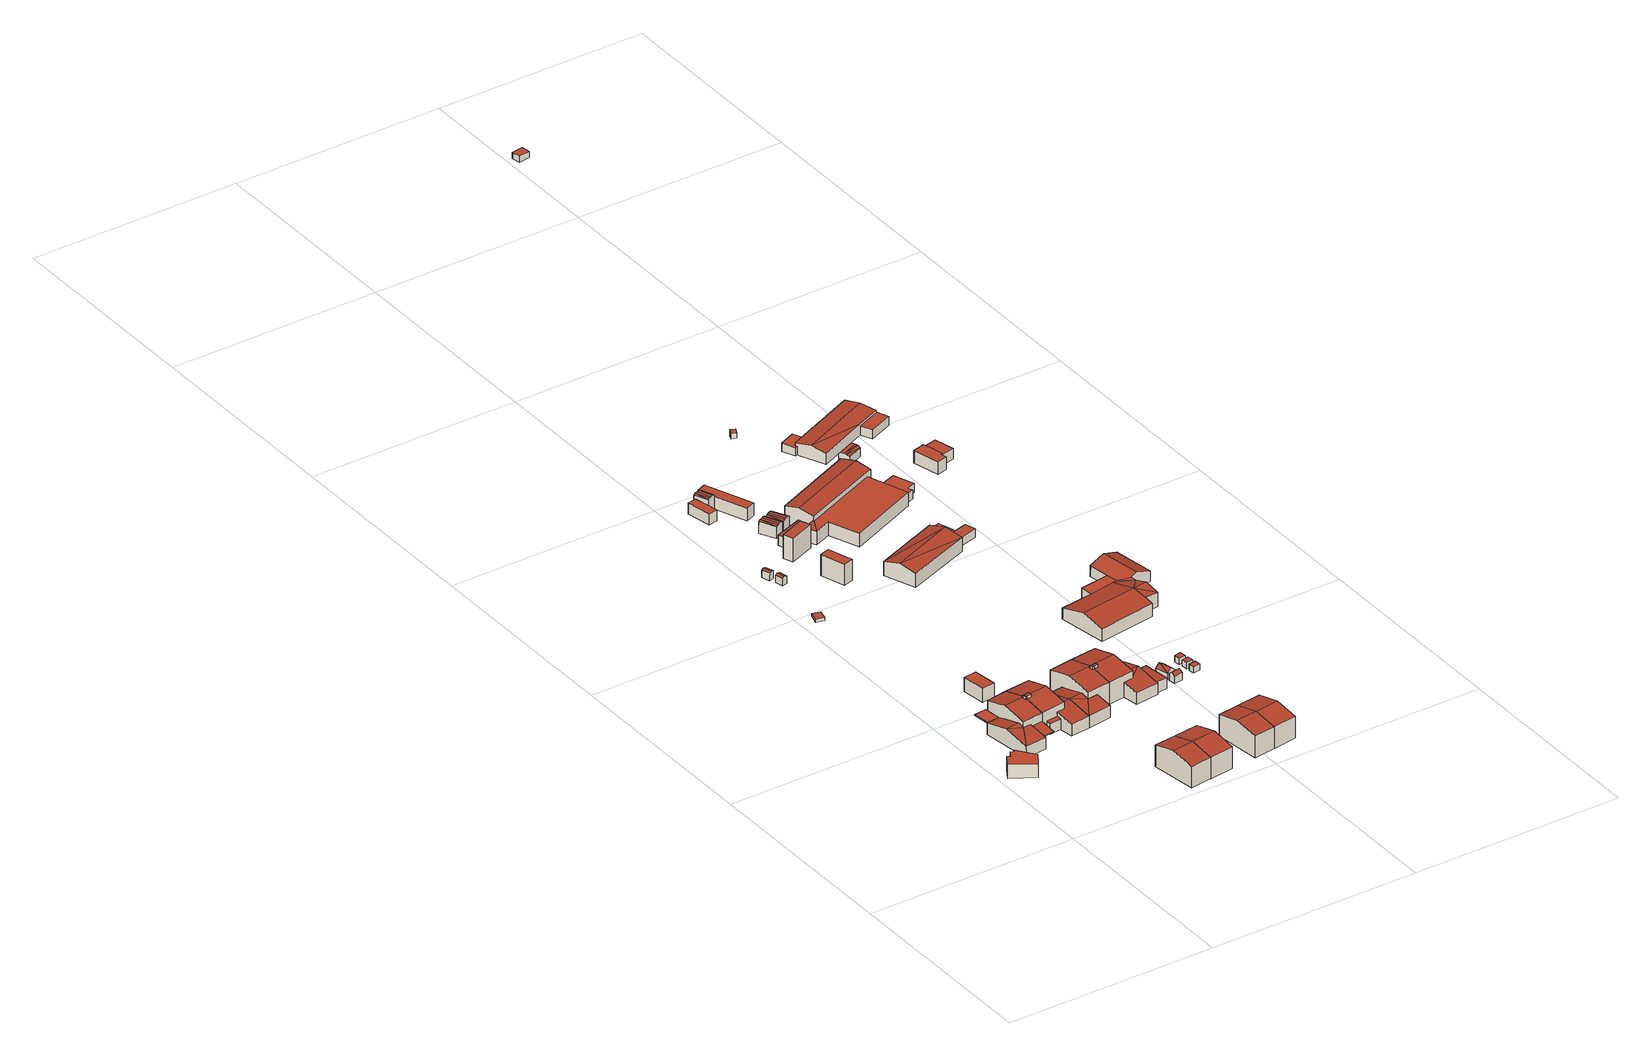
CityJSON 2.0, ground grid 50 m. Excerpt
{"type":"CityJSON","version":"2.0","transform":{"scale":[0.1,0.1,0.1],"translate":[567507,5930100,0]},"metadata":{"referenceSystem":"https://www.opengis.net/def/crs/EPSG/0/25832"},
"CityObjects":{
"building1":{"type":"Building","attributes":{"Grundfläche 2D":"26.745235","Grundhöhe NN":"1.625"},"geometry":[{"type":"Solid","lod":"3","boundaries":[[[[0,1,2,3,4,5,6,7]],[[1,0,8,9]],[[2,1,9,10]],[[3,2,10,11]],[[4,3,11,12]],[[5,4,12,13]],[[6,5,13,14]],[[7,6,14,15]],[[0,7,15,8]],[[9,8,15,14,13,12,11,10]]]],"semantics":{"surfaces":[{"type":"RoofSurface"},{"type":"WallSurface"},{"type":"GroundSurface"}],"values":[[0,1,1,1,1,1,1,1,1,2]]}}]},
"building2":{"type":"Building","attributes":{"Grundfläche 2D":"47.483088","Grundhöhe NN":"1.618"},"children":["building2-1"],"geometry":[{"type":"Solid","lod":"3","boundaries":[[[[16,17,18,19,20,21]],[[22,23,18]],[[23,19,18]],[[22,24,25,23]],[[16,21,26,27,28,17]],[[22,18,17,28,29]],[[24,22,29,30]],[[25,24,30,31]],[[23,25,31,32]],[[20,19,23,32,27,26,21]],[[32,31,30,29,28,27]]]],"semantics":{"surfaces":[{"type":"RoofSurface"},{"type":"WallSurface"},{"type":"GroundSurface"}],"values":[[0,0,0,0,1,1,1,1,1,1,2]]}}]},
"building2-1":{"type":"BuildingInstallation","parents":["building2"],"geometry":[{"type":"MultiSurface","lod":"3","boundaries":[[[21,33,34,16]],[[16,35,26,21]],[[26,36,33,21]],[[34,33,36,37]],[[16,34,37,35]],[[36,26,35,37]]],"semantics":{"surfaces":[{"type":"RoofSurface"},{"type":"WallSurface"},{"type":"OuterCeilingSurface"}],"values":[0,1,1,1,1,2]}}]},
"building3":{"type":"Building","attributes":{"Grundfläche 2D":"55.435740","Grundhöhe NN":"1.627"},"children":["building3-1","building3-2"],"geometry":[{"type":"Solid","lod":"3","boundaries":[[[[38,39,40,41,42,43,44]],[[38,44,45,46,47,39]],[[41,32,48,42]],[[45,44,43,42,48,49]],[[46,45,49,50]],[[41,40,39,47,46,50,32]],[[49,48,32,50]]]],"semantics":{"surfaces":[{"type":"RoofSurface"},{"type":"WallSurface"},{"type":"GroundSurface"}],"values":[[0,0,1,1,1,1,2]]}}]},
"building3-1":{"type":"BuildingInstallation","parents":["building3"],"geometry":[{"type":"MultiSurface","lod":"3","boundaries":[[[51,52,53,54]],[[43,44,51,54]],[[44,38,52,51]],[[55,53,52,38]],[[55,43,54,53]]],"semantics":{"surfaces":[{"type":"RoofSurface"},{"type":"WallSurface"}],"values":[0,1,1,1,1]}}]},
"building3-2":{"type":"BuildingInstallation","parents":["building3"],"geometry":[{"type":"MultiSurface","lod":"3","boundaries":[[[56,57,58,59]],[[60,61,59,58]],[[61,62,56,59]],[[62,63,57,56]],[[63,60,58,57]],[[63,62,61,60]]],"semantics":{"surfaces":[{"type":"RoofSurface"},{"type":"WallSurface"},{"type":"OuterCeilingSurface"}],"values":[0,1,1,1,1,2]}}]},
"building4":{"type":"Building","attributes":{"Grundfläche 2D":"66.550300","Grundhöhe NN":"1.612"},"children":["building4-1"],"geometry":[{"type":"Solid","lod":"3","boundaries":[[[[64,45,44,65,66]],[[43,42,67,66,65,44]],[[42,43,44,45,49,48]],[[67,42,48,68]],[[64,66,67,68,69]],[[45,64,69,49]],[[48,49,69,68]]]],"semantics":{"surfaces":[{"type":"RoofSurface"},{"type":"WallSurface"},{"type":"GroundSurface"}],"values":[[0,0,1,1,1,1,2]]}}]},
"building4-1":{"type":"BuildingInstallation","parents":["building4"],"geometry":[{"type":"MultiSurface","lod":"3","boundaries":[[[70,71,51,54]],[[44,43,54,51]],[[70,54,43,72]],[[72,65,71,70]],[[65,44,51,71]]],"semantics":{"surfaces":[{"type":"RoofSurface"},{"type":"WallSurface"}],"values":[0,1,1,1,1]}}]},
"building5":{"type":"Building","attributes":{"Grundfläche 2D":"17.714208","Grundhöhe NN":"0.335"},"geometry":[{"type":"Solid","lod":"3","boundaries":[[[[73,74,75,76]],[[77,78,76,75]],[[78,79,73,76]],[[79,80,74,73]],[[80,77,75,74]],[[80,79,78,77]]]],"semantics":{"surfaces":[{"type":"RoofSurface"},{"type":"WallSurface"},{"type":"GroundSurface"}],"values":[[0,1,1,1,1,2]]}}]},
"building6":{"type":"Building","attributes":{"Grundfläche 2D":"44.026900","Grundhöhe NN":"1.608"},"geometry":[{"type":"Solid","lod":"3","boundaries":[[[[81,82,83,84,85]],[[86,87,88,89,81,85]],[[90,91,92,93]],[[83,82,94,95]],[[86,85,84,83,95,68]],[[86,68,96,91,87]],[[97,88,87,91,90,98]],[[89,88,97,99]],[[94,82,81,89,99]],[[93,92,100,101]],[[90,93,101,98]],[[92,91,96,100]],[[96,68,95,94,99,97,98,101,100]]]],"semantics":{"surfaces":[{"type":"RoofSurface"},{"type":"WallSurface"},{"type":"GroundSurface"}],"values":[[0,0,0,1,1,1,1,1,1,1,1,1,2]]}}]},
"building7":{"type":"Building","attributes":{"Grundfläche 2D":"4.829587","Grundhöhe NN":"1.213"},"geometry":[{"type":"Solid","lod":"3","boundaries":[[[[102,103,104,105]],[[106,107,105,104]],[[107,108,102,105]],[[108,109,103,102]],[[109,106,104,103]],[[109,108,107,106]]]],"semantics":{"surfaces":[{"type":"RoofSurface"},{"type":"WallSurface"},{"type":"GroundSurface"}],"values":[[0,1,1,1,1,2]]}}]},
"building8":{"type":"Building","attributes":{"Grundfläche 2D":"56.940578","Grundhöhe NN":"1.559"},"geometry":[{"type":"Solid","lod":"3","boundaries":[[[[110,111,112,113,114,115]],[[116,117,111,110,118]],[[115,114,113,119,120]],[[118,110,115,120,121]],[[116,118,121,122]],[[113,112,111,117,116,122,119]],[[121,120,119,122]]]],"semantics":{"surfaces":[{"type":"RoofSurface"},{"type":"WallSurface"},{"type":"GroundSurface"}],"values":[[0,0,1,1,1,1,2]]}}]},
"building9":{"type":"Building","attributes":{"Grundfläche 2D":"2.279436","Grundhöhe NN":"1.117"},"geometry":[{"type":"Solid","lod":"3","boundaries":[[[[123,124,125,126]],[[127,124,123,128]],[[126,125,129,130]],[[128,123,126,130,131]],[[127,128,131,132]],[[129,125,124,127,132]],[[131,130,129,132]]]],"semantics":{"surfaces":[{"type":"RoofSurface"},{"type":"WallSurface"},{"type":"GroundSurface"}],"values":[[0,0,1,1,1,1,2]]}}]},
"building10":{"type":"Building","attributes":{"Grundfläche 2D":"50.034760","Grundhöhe NN":"1.637"},"geometry":[{"type":"Solid","lod":"3","boundaries":[[[[133,134,89,135]],[[81,89,134]],[[81,134,136]],[[82,81,136,137,138]],[[135,89,99,139]],[[133,135,139,140]],[[134,133,140,141]],[[138,137,136,134,141,142]],[[82,138,142,94]],[[99,89,81,82,94]],[[99,94,142,141,140,139]]]],"semantics":{"surfaces":[{"type":"RoofSurface"},{"type":"WallSurface"},{"type":"GroundSurface"}],"values":[[0,0,0,0,1,1,1,1,1,1,2]]}}]},
"building11":{"type":"Building","attributes":{"Grundfläche 2D":"2.348279","Grundhöhe NN":"1.148"},"geometry":[{"type":"Solid","lod":"3","boundaries":[[[[143,144,145,146]],[[147,144,143,148]],[[146,145,149,150]],[[148,143,146,150,151]],[[147,148,151,152]],[[149,145,144,147,152]],[[150,149,152,151]]]],"semantics":{"surfaces":[{"type":"RoofSurface"},{"type":"WallSurface"},{"type":"GroundSurface"}],"values":[[0,0,1,1,1,1,2]]}}]},
"building12":{"type":"Building","attributes":{"Grundfläche 2D":"64.988850","Grundhöhe NN":"1.541"},"geometry":[{"type":"Solid","lod":"3","boundaries":[[[[118,110,153,154]],[[115,155,153,110]],[[115,110,118,156,157]],[[155,115,157,158]],[[154,153,155,158,159]],[[118,154,159,156]],[[158,157,156,159]]]],"semantics":{"surfaces":[{"type":"RoofSurface"},{"type":"WallSurface"},{"type":"GroundSurface"}],"values":[[0,0,1,1,1,1,2]]}}]},
"building13":{"type":"Building","attributes":{"Grundfläche 2D":"66.048162","Grundhöhe NN":"1.547"},"children":["building13-1"],"geometry":[{"type":"Solid","lod":"3","boundaries":[[[[160,161,162,163,164]],[[165,166,167,168,162,161,169,170]],[[170,169,161,160,164,171,172]],[[166,165,170,172,173]],[[163,162,168,167,166,173,174]],[[164,163,174,171]],[[172,171,174,173]]]],"semantics":{"surfaces":[{"type":"RoofSurface"},{"type":"WallSurface"},{"type":"GroundSurface"}],"values":[[0,0,1,1,1,1,2]]}}]},
"building13-1":{"type":"BuildingInstallation","parents":["building13"],"geometry":[{"type":"MultiSurface","lod":"3","boundaries":[[[175,176,177,178,179]],[[177,176,168,180]],[[181,179,178,177,180,182]],[[175,179,181,167]],[[176,175,167,168]]],"semantics":{"surfaces":[{"type":"RoofSurface"},{"type":"WallSurface"}],"values":[0,1,1,1,1]}}]},
"building14":{"type":"Building","attributes":{"Grundfläche 2D":"14.906995","Grundhöhe NN":"1.155"},"geometry":[{"type":"Solid","lod":"3","boundaries":[[[[183,184,185,186]],[[187,188,186,185]],[[188,189,183,186]],[[189,190,184,183]],[[190,187,185,184]],[[190,189,188,187]]]],"semantics":{"surfaces":[{"type":"RoofSurface"},{"type":"WallSurface"},{"type":"GroundSurface"}],"values":[[0,1,1,1,1,2]]}}]},
"building15":{"type":"Building","attributes":{"Grundfläche 2D":"12.897396","Grundhöhe NN":"0.922"},"geometry":[{"type":"Solid","lod":"3","boundaries":[[[[191,192,193,194]],[[195,196,194,193]],[[196,197,191,194]],[[197,198,192,191]],[[198,195,193,192]],[[198,197,196,195]]]],"semantics":{"surfaces":[{"type":"RoofSurface"},{"type":"WallSurface"},{"type":"GroundSurface"}],"values":[[0,1,1,1,1,2]]}}]},
"building16":{"type":"Building","attributes":{"Grundfläche 2D":"81.563477","Grundhöhe NN":"1.535"},"children":["building16-1"],"geometry":[{"type":"Solid","lod":"3","boundaries":[[[[162,168,167,166,199,200]],[[200,201,202,163,162]],[[203,204,205]],[[206,204,203]],[[203,205,207]],[[206,203,207]],[[205,204,208,209]],[[207,205,209,210]],[[204,206,211,208]],[[199,166,173,212]],[[199,212,211,206,207,210,213,202,201,200]],[[163,202,213,174]],[[166,167,168,162,163,174,173]],[[211,212,173,174,213,210,209,208]]]],"semantics":{"surfaces":[{"type":"RoofSurface"},{"type":"WallSurface"},{"type":"GroundSurface"}],"values":[[0,0,0,0,0,0,1,1,1,1,1,1,1,2]]}}]},
"building16-1":{"type":"BuildingInstallation","parents":["building16"],"geometry":[{"type":"MultiSurface","lod":"3","boundaries":[[[214,215,176,175]],[[175,176,168,167]],[[214,175,167,216]],[[215,214,216,217]],[[176,215,217,168]]],"semantics":{"surfaces":[{"type":"RoofSurface"},{"type":"WallSurface"}],"values":[0,1,1,1,1]}}]},
"building17":{"type":"Building","attributes":{"Grundfläche 2D":"15.362189","Grundhöhe NN":"0.989"},"geometry":[{"type":"Solid","lod":"3","boundaries":[[[[218,219,220,221]],[[222,223,221,220]],[[223,224,218,221]],[[224,225,219,218]],[[225,222,220,219]],[[225,224,223,222]]]],"semantics":{"surfaces":[{"type":"RoofSurface"},{"type":"WallSurface"},{"type":"GroundSurface"}],"values":[[0,1,1,1,1,2]]}}]},
"building18":{"type":"Building","attributes":{"Grundfläche 2D":"56.701740","Grundhöhe NN":"1.512"},"geometry":[{"type":"Solid","lod":"3","boundaries":[[[[226,227,228,229]],[[228,230,231,229]],[[227,226,232,233]],[[230,228,227,233,234]],[[231,230,234,235]],[[226,229,231,235,232]],[[234,233,232,235]]]],"semantics":{"surfaces":[{"type":"RoofSurface"},{"type":"WallSurface"},{"type":"GroundSurface"}],"values":[[0,0,1,1,1,1,2]]}}]},
"building19":{"type":"Building","attributes":{"Grundfläche 2D":"7.774696","Grundhöhe NN":"0.929"},"geometry":[{"type":"Solid","lod":"3","boundaries":[[[[236,237,238]],[[239,237,236]],[[240,236,238,241]],[[242,240,241,243]],[[244,243,245]],[[242,243,244]],[[245,243,241,238,237,246,247]],[[244,245,247,248]],[[239,236,240,242,244,248,249]],[[237,239,249,246]],[[247,246,249,248]]]],"semantics":{"surfaces":[{"type":"RoofSurface"},{"type":"WallSurface"},{"type":"GroundSurface"}],"values":[[0,0,0,0,0,0,1,1,1,1,2]]}}]},
"building20":{"type":"Building","attributes":{"Grundfläche 2D":"9.756427","Grundhöhe NN":"0.993"},"geometry":[{"type":"Solid","lod":"3","boundaries":[[[[250,251,252]],[[250,252,253]],[[254,250,253,255]],[[256,254,255,257]],[[258,257,259]],[[256,257,258]],[[252,251,260,261]],[[262,259,257,255,253,252,261,263]],[[258,259,262,264]],[[265,260,251,250,254,256,258,264,266]],[[266,264,262,263,261,260,265]]]],"semantics":{"surfaces":[{"type":"RoofSurface"},{"type":"WallSurface"},{"type":"GroundSurface"}],"values":[[0,0,0,0,0,0,1,1,1,1,2]]}}]},
"building21":{"type":"Building","attributes":{"Grundfläche 2D":"18.862567","Grundhöhe NN":"0.989"},"geometry":[{"type":"Solid","lod":"3","boundaries":[[[[267,268,269,270]],[[271,272,270,269]],[[272,273,267,270]],[[273,274,268,267]],[[274,271,269,268]],[[274,273,272,271]]]],"semantics":{"surfaces":[{"type":"RoofSurface"},{"type":"WallSurface"},{"type":"GroundSurface"}],"values":[[0,1,1,1,1,2]]}}]},
"building22":{"type":"Building","attributes":{"Grundfläche 2D":"68.839517","Grundhöhe NN":"1.558"},"geometry":[{"type":"Solid","lod":"3","boundaries":[[[[275,276,277,278,279,280]],[[281,275,280]],[[280,282,283,281]],[[284,285,286,287]],[[206,288,289,290]],[[277,276,291,292]],[[278,277,292,293]],[[287,294,295,289,282,280,279,278,293,296,284]],[[282,289,288,283]],[[281,283,288,297,298,275]],[[276,275,298,291]],[[285,284,296,299]],[[286,285,299,300]],[[287,286,300,294]],[[288,206,301,297]],[[290,289,295,302]],[[206,290,302,301]],[[298,297,301,302,295,294,300,299,296,293,292,291]]]],"semantics":{"surfaces":[{"type":"RoofSurface"},{"type":"WallSurface"},{"type":"GroundSurface"}],"values":[[0,0,0,0,0,1,1,1,1,1,1,1,1,1,1,1,1,2]]}}]},
"building23":{"type":"Building","attributes":{"Grundfläche 2D":"29.883218","Grundhöhe NN":"0.932"},"geometry":[{"type":"Solid","lod":"3","boundaries":[[[[303,304,305,306]],[[304,303,307,308]],[[305,304,308,309]],[[306,305,309,310]],[[303,306,310,307]],[[308,307,310,309]]]],"semantics":{"surfaces":[{"type":"RoofSurface"},{"type":"WallSurface"},{"type":"GroundSurface"}],"values":[[0,1,1,1,1,2]]}}]},
"building24":{"type":"Building","attributes":{"Grundfläche 2D":"9.221981","Grundhöhe NN":"0.993"},"geometry":[{"type":"Solid","lod":"3","boundaries":[[[[311,312,313]],[[314,312,311]],[[315,311,313,316]],[[317,315,316,318]],[[319,318,320]],[[317,318,319]],[[321,320,318,316,313,312,322,323]],[[319,320,321,324]],[[325,314,311,315,317,319,324,326]],[[312,314,325,322]],[[324,321,323,322,325,326]]]],"semantics":{"surfaces":[{"type":"RoofSurface"},{"type":"WallSurface"},{"type":"GroundSurface"}],"values":[[0,0,0,0,0,0,1,1,1,1,2]]}}]},
"building25":{"type":"Building","attributes":{"Grundfläche 2D":"64.213213","Grundhöhe NN":"1.522"},"geometry":[{"type":"Solid","lod":"3","boundaries":[[[[230,228,327,328]],[[327,228,227,329,330]],[[227,228,230,234,233]],[[331,330,329,227,233,332]],[[328,327,330,331,333]],[[230,328,333,234]],[[332,233,234,333,331]]]],"semantics":{"surfaces":[{"type":"RoofSurface"},{"type":"WallSurface"},{"type":"GroundSurface"}],"values":[[0,0,1,1,1,1,2]]}}]},
"building26":{"type":"Building","attributes":{"Grundfläche 2D":"3.266562","Grundhöhe NN":"1.398"},"geometry":[{"type":"Solid","lod":"3","boundaries":[[[[334,335,336,337]],[[338,335,334,339]],[[337,336,340,341]],[[339,334,337,341,342]],[[338,339,342,343]],[[340,336,335,338,343]],[[342,341,340,343]]]],"semantics":{"surfaces":[{"type":"RoofSurface"},{"type":"WallSurface"},{"type":"GroundSurface"}],"values":[[0,0,1,1,1,1,2]]}}]},
"building27":{"type":"Building","attributes":{"Grundfläche 2D":"6.864877","Grundhöhe NN":"1.339"},"geometry":[{"type":"Solid","lod":"3","boundaries":[[[[344,345,346]],[[344,346,347]],[[348,347,349]],[[344,347,348]],[[346,345,350,351]],[[349,347,346,351,352]],[[348,349,352,353]],[[350,345,344,348,353]],[[352,351,350,353]]]],"semantics":{"surfaces":[{"type":"RoofSurface"},{"type":"WallSurface"},{"type":"GroundSurface"}],"values":[[0,0,0,0,1,1,1,1,2]]}}]},
"building28":{"type":"Building","attributes":{"Grundfläche 2D":"143.170332","Grundhöhe NN":"0.982"},"geometry":[{"type":"Solid","lod":"3","boundaries":[[[[354,355,356,357]],[[358,359,360]],[[358,360,361]],[[362,361,363]],[[358,361,362]],[[354,357,364,365]],[[355,354,365,366]],[[356,355,366,367]],[[360,359,368,369]],[[356,363,361,360,369,364,357]],[[363,356,367,370,362]],[[368,359,358,362,370]],[[368,370,367,366,365,364,369]]]],"semantics":{"surfaces":[{"type":"RoofSurface"},{"type":"WallSurface"},{"type":"GroundSurface"}],"values":[[0,0,0,0,0,1,1,1,1,1,1,1,2]]}}]},
"building29":{"type":"Building","attributes":{"Grundfläche 2D":"2.301654","Grundhöhe NN":"1.235"},"geometry":[{"type":"Solid","lod":"3","boundaries":[[[[371,372,373,374]],[[375,376,374,373]],[[376,377,371,374]],[[377,378,372,371]],[[378,375,373,372]],[[378,377,376,375]]]],"semantics":{"surfaces":[{"type":"RoofSurface"},{"type":"WallSurface"},{"type":"GroundSurface"}],"values":[[0,1,1,1,1,2]]}}]},
"building30":{"type":"Building","attributes":{"Grundfläche 2D":"2.342586","Grundhöhe NN":"1.192"},"geometry":[{"type":"Solid","lod":"3","boundaries":[[[[379,380,381,382]],[[383,384,382,381]],[[384,385,379,382]],[[385,386,380,379]],[[386,383,381,380]],[[386,385,384,383]]]],"semantics":{"surfaces":[{"type":"RoofSurface"},{"type":"WallSurface"},{"type":"GroundSurface"}],"values":[[0,1,1,1,1,2]]}}]},
"building31":{"type":"Building","attributes":{"Grundfläche 2D":"2.301448","Grundhöhe NN":"1.171"},"geometry":[{"type":"Solid","lod":"3","boundaries":[[[[387,388,389,390]],[[391,392,390,389]],[[392,393,387,390]],[[393,394,388,387]],[[394,391,389,388]],[[394,393,392,391]]]],"semantics":{"surfaces":[{"type":"RoofSurface"},{"type":"WallSurface"},{"type":"GroundSurface"}],"values":[[0,1,1,1,1,2]]}}]},
"building32":{"type":"Building","attributes":{"Grundfläche 2D":"151.789265","Grundhöhe NN":"0.993"},"geometry":[{"type":"Solid","lod":"3","boundaries":[[[[395,396,397,398]],[[399,400,401,395,398,402]],[[403,399,402,398,397,404,405]],[[401,400,399,403,406]],[[396,395,401,406,407]],[[397,396,407,404]],[[403,405,404,407,406]]]],"semantics":{"surfaces":[{"type":"RoofSurface"},{"type":"WallSurface"},{"type":"GroundSurface"}],"values":[[0,0,1,1,1,1,2]]}}]},
"building33":{"type":"Building","attributes":{"Grundfläche 2D":"232.253282","Grundhöhe NN":"0.989"},"geometry":[{"type":"Solid","lod":"3","boundaries":[[[[408,409,410,411]],[[410,409,412,413,414,415]],[[416,417,418,419,420,421]],[[409,408,422,423]],[[412,409,423,424]],[[413,412,424,425]],[[414,413,425,426]],[[420,427,428,415,414,426,429,421]],[[410,415,428,403]],[[411,410,403,405]],[[408,411,405,422]],[[416,421,429,430]],[[417,416,430,431]],[[418,417,431,432]],[[419,418,432,433]],[[420,419,433,427]],[[405,403,428,427,433,432,431,430,429,426,425,424,423,422]]]],"semantics":{"surfaces":[{"type":"RoofSurface"},{"type":"WallSurface"},{"type":"GroundSurface"}],"values":[[0,0,0,1,1,1,1,1,1,1,1,1,1,1,1,1,2]]}}]},
"building34":{"type":"Building","attributes":{"Grundfläche 2D":"13.172094","Grundhöhe NN":"0.982"},"geometry":[{"type":"Solid","lod":"3","boundaries":[[[[434,435,436,437]],[[438,439,437,436]],[[439,440,434,437]],[[440,441,435,434]],[[441,438,436,435]],[[441,440,439,438]]]],"semantics":{"surfaces":[{"type":"RoofSurface"},{"type":"WallSurface"},{"type":"GroundSurface"}],"values":[[0,1,1,1,1,2]]}}]},
"building35":{"type":"Building","attributes":{"Grundfläche 2D":"286.087125","Grundhöhe NN":"0.802"},"geometry":[{"type":"Solid","lod":"3","boundaries":[[[[442,443,444]],[[442,444,445]],[[442,445,446]],[[447,446,448]],[[442,446,449]],[[447,449,446]],[[450,451,452,453]],[[454,455,447,448,452,451]],[[456,449,447,455,457]],[[443,442,458,459,460]],[[456,461,458,442,449]],[[444,443,462,463]],[[448,446,445,444,463,464]],[[453,452,448,464,465]],[[450,453,465,466]],[[454,451,450,466,467]],[[455,454,467,468]],[[457,455,468,469]],[[456,457,469,470]],[[460,459,471,472]],[[460,472,462,443]],[[456,470,473,461]],[[471,459,458,461,473]],[[472,471,473,470,469,468,467,466,465,464,463,462]]]],"semantics":{"surfaces":[{"type":"RoofSurface"},{"type":"WallSurface"},{"type":"GroundSurface"}],"values":[[0,0,0,0,0,0,0,0,0,0,0,1,1,1,1,1,1,1,1,1,1,1,1,2]]}}]},
"building36":{"type":"Building","attributes":{"Grundfläche 2D":"1.377181","Grundhöhe NN":"0.946"},"geometry":[{"type":"Solid","lod":"3","boundaries":[[[[474,475,476,477]],[[478,479,477,476]],[[479,480,474,477]],[[480,481,475,474]],[[481,478,476,475]],[[481,480,479,478]]]],"semantics":{"surfaces":[{"type":"RoofSurface"},{"type":"WallSurface"},{"type":"GroundSurface"}],"values":[[0,1,1,1,1,2]]}}]},
"building37":{"type":"Building","attributes":{"Grundfläche 2D":"10.544534","Grundhöhe NN":"1.045"},"geometry":[{"type":"Solid","lod":"3","boundaries":[[[[482,483,484]],[[485,486,484,487]],[[482,484,486]],[[488,487,489]],[[485,487,488]],[[490,489,491]],[[488,489,490]],[[491,489,487,484,483,492,493]],[[490,491,493,494]],[[482,486,485,488,490,494,495]],[[483,482,495,492]],[[493,492,495,494]]]],"semantics":{"surfaces":[{"type":"RoofSurface"},{"type":"WallSurface"},{"type":"GroundSurface"}],"values":[[0,0,0,0,0,0,0,1,1,1,1,2]]}}]},
"building38":{"type":"Building","attributes":{"Grundfläche 2D":"171.669921","Grundhöhe NN":"0.845"},"geometry":[{"type":"Solid","lod":"3","boundaries":[[[[496,497,498,499,500]],[[501,502,496]],[[502,503,497,496]],[[504,505,506,507,508,509]],[[510,511,512,513,514]],[[515,501,496,500,508,507,516]],[[510,503,502,501,515,517,511]],[[497,503,510,518,519,498]],[[509,508,500,499,498,519,520]],[[504,509,520,521]],[[505,504,521,522]],[[506,505,522,523]],[[507,506,523,516]],[[512,511,517,524]],[[513,512,524,525]],[[514,513,525,526]],[[510,514,526,518]],[[522,521,520,519,518,526,525,524,517,515,516,523]]]],"semantics":{"surfaces":[{"type":"RoofSurface"},{"type":"WallSurface"},{"type":"GroundSurface"}],"values":[[0,0,0,0,0,1,1,1,1,1,1,1,1,1,1,1,1,2]]}}]},
"building39":{"type":"Building","attributes":{"Grundfläche 2D":"18.753961","Grundhöhe NN":"0.599"},"geometry":[{"type":"Solid","lod":"3","boundaries":[[[[527,528,529,530,531,532,533,534,535]],[[536,537,531,530]],[[537,538,532,531]],[[538,539,533,532]],[[539,540,534,533]],[[540,541,535,534]],[[541,542,543,528,527,535]],[[543,544,529,528]],[[544,536,530,529]],[[544,543,542,541,540,539,538,537,536]]]],"semantics":{"surfaces":[{"type":"RoofSurface"},{"type":"WallSurface"},{"type":"GroundSurface"}],"values":[[0,1,1,1,1,1,1,1,1,2]]}}]},
"building40":{"type":"Building","attributes":{"Grundfläche 2D":"16.267856","Grundhöhe NN":"0.687"},"geometry":[{"type":"Solid","lod":"3","boundaries":[[[[545,546,547,548,549,550]],[[551,552,548,547]],[[552,553,549,548]],[[553,554,550,549]],[[554,555,545,550]],[[555,556,546,545]],[[556,551,547,546]],[[552,551,556,555,554,553]]]],"semantics":{"surfaces":[{"type":"RoofSurface"},{"type":"WallSurface"},{"type":"GroundSurface"}],"values":[[0,1,1,1,1,1,1,2]]}}]},
"building41":{"type":"Building","attributes":{"Grundfläche 2D":"5.514209","Grundhöhe NN":"2.150"},"geometry":[{"type":"Solid","lod":"3","boundaries":[[[[557,558,559,560]],[[561,562,560,559]],[[562,563,557,560]],[[563,564,558,557]],[[564,561,559,558]],[[564,563,562,561]]]],"semantics":{"surfaces":[{"type":"RoofSurface"},{"type":"WallSurface"},{"type":"GroundSurface"}],"values":[[0,1,1,1,1,2]]}}]}
},
"vertices":[
[9,246,49],[62,213,49],[81,243,49],[51,284,49],[47,279,49],[41,283,49],[32,268,49],[25,272,49],[9,246,16],[62,213,16],[81,243,16],[51,284,16],[47,279,16],[41,283,16],[32,268,16],[25,272,16],
[70,406,44],[68,406,44],[76,347,58],[108,351,58],[103,391,49],[100,410,44],[83,288,44],[110,337,54],[135,294,44],[129,339,54],[100,410,42],[100,410,16],[68,406,16],[83,288,16],[135,294,16],[129,339,16],[110,337,16],
[95,450,44],[65,446,44],[70,406,42],[95,450,42],[65,446,42],
[149,397,81],[103,391,81],[108,351,72],[110,337,68],[160,343,68],[154,389,79],[153,398,81],[146,452,68],[96,445,68],[100,410,76],[160,343,16],[146,452,16],[96,445,16],
[153,398,85],[149,397,85],[151,389,85],[154,389,85],[151,389,79],
[163,306,42],[159,343,49],[129,339,49],[134,302,42],[129,339,40],[134,302,40],[163,306,40],[159,343,40],
[207,459,68],[166,399,81],[213,405,81],[220,351,68],[220,351,16],[207,459,16],
[167,391,85],[166,399,85],[167,391,79],
[164,587,37],[133,583,37],[140,527,37],[171,531,37],[140,527,3],[171,531,3],[164,587,3],[133,583,3],
[245,369,57],[237,429,43],[211,425,43],[213,405,48],[218,366,57],[220,351,54],[200,348,54],[206,304,44],[253,310,44],[202,337,42],[200,348,44],[172,345,44],[174,333,42],[237,429,16],[211,425,16],[200,348,16],[206,304,16],[202,337,16],[253,310,16],[172,345,16],[174,333,16],
[44,952,19],[50,976,18],[31,981,18],[25,957,19],[31,981,12],[25,957,12],[44,952,12],[50,976,12],
[341,66,79],[289,59,79],[295,19,70],[296,5,67],[317,8,67],[348,12,67],[282,114,67],[287,79,75],[334,121,67],[296,5,16],[348,12,16],[334,121,16],[282,114,16],
[43,1142,31],[36,1161,31],[31,1159,30],[37,1140,30],[42,1163,30],[48,1143,30],[31,1159,11],[37,1140,11],[48,1143,11],[42,1163,11],
[306,357,52],[281,354,52],[311,318,44],[279,374,57],[274,411,48],[271,432,43],[311,318,16],[306,357,16],[281,354,16],[271,432,16],
[53,1111,31],[49,1130,31],[44,1129,29],[48,1109,29],[56,1131,29],[60,1112,29],[44,1129,11],[48,1109,11],[60,1112,11],[56,1131,11],
[400,74,79],[393,128,67],[407,20,67],[334,121,15],[348,12,15],[407,20,15],[393,128,15],
[271,432,76],[274,411,80],[331,418,80],[323,475,68],[266,467,68],[306,357,68],[338,361,68],[332,407,78],[331,414,80],[279,374,72],[281,354,68],[266,467,15],[281,354,15],[338,361,15],[323,475,15],
[332,407,84],[331,414,84],[326,413,84],[327,408,84],[327,407,84],[326,413,80],[327,407,78],[327,408,78],
[156,1104,63],[133,1096,63],[152,1038,63],[175,1045,63],[152,1038,12],[175,1045,12],[156,1104,12],[133,1096,12],
[66,1448,36],[45,1444,36],[57,1386,36],[78,1390,36],[57,1386,9],[78,1390,9],[66,1448,9],[45,1444,9],
[401,369,68],[394,426,80],[387,482,68],[386,483,68],[404,470,42],[420,458,38],[417,486,38],[390,454,38],[387,482,38],[420,458,15],[417,486,15],[387,482,15],[390,454,15],[401,369,15],[386,483,15],
[343,409,84],[342,415,84],[343,409,78],[342,415,80],
[118,1173,67],[176,1196,67],[166,1219,67],[109,1196,67],[166,1219,10],[109,1196,10],[118,1173,10],[176,1196,10],
[468,27,67],[519,34,67],[512,88,79],[461,81,79],[505,143,67],[454,136,67],[468,27,15],[519,34,15],[505,143,15],[454,136,15],
[95,1428,44],[87,1462,42],[83,1460,44],[100,1430,42],[90,1426,44],[77,1458,44],[84,1424,44],[71,1456,44],[79,1422,42],[66,1454,42],[87,1462,9],[66,1454,9],[79,1422,9],[100,1430,9],
[126,1304,40],[121,1302,38],[140,1265,38],[145,1267,40],[133,1307,40],[151,1270,40],[138,1310,40],[157,1273,40],[143,1312,38],[161,1275,38],[121,1302,10],[140,1265,10],[161,1275,10],[151,1270,10],[143,1312,10],[126,1304,10],[138,1310,10],
[202,1239,36],[193,1264,36],[128,1241,36],[137,1216,36],[128,1241,10],[137,1216,10],[202,1239,10],[193,1264,10],
[401,369,52],[377,366,52],[382,327,44],[439,335,44],[438,340,45],[431,393,57],[399,389,57],[425,444,44],[392,440,44],[438,340,43],[467,343,41],[459,405,41],[430,401,43],[392,440,38],[425,444,38],[423,459,38],[377,366,16],[382,327,16],[439,335,16],[430,401,16],[425,444,16],[438,340,16],[392,440,16],[401,369,16],[467,343,16],[459,405,16],[390,454,16],[423,459,16],
[85,1468,39],[129,1355,39],[152,1364,39],[108,1477,39],[85,1468,9],[129,1355,9],[152,1364,9],[108,1477,9],
[149,1312,40],[164,1274,38],[169,1276,40],[145,1310,38],[154,1315,40],[173,1279,40],[160,1318,40],[180,1282,40],[165,1321,38],[184,1284,38],[184,1284,10],[164,1274,10],[180,1282,10],[165,1321,10],[145,1310,10],[149,1312,10],
[570,96,79],[563,151,67],[521,34,67],[577,42,67],[577,42,15],[521,34,15],[563,151,15],
[512,363,37],[492,360,37],[493,352,31],[513,355,31],[490,368,31],[511,371,31],[493,352,14],[513,355,14],[511,371,14],[490,368,14],
[493,407,36],[483,405,27],[491,374,27],[502,377,36],[504,410,27],[512,379,27],[483,405,13],[491,374,13],[512,379,13],[504,410,13],
[435,1061,33],[422,1097,33],[395,1087,33],[408,1051,33],[255,989,54],[268,953,44],[423,1012,44],[408,1051,54],[240,1027,44],[395,1087,44],[408,1051,10],[435,1061,10],[422,1097,10],[395,1087,10],[268,953,10],[423,1012,10],[240,1027,10],
[565,367,27],[563,381,27],[547,379,27],[549,365,27],[547,379,12],[549,365,12],[565,367,12],[563,381,12],
[562,388,27],[560,403,27],[544,400,27],[546,386,27],[544,400,12],[546,386,12],[562,388,12],[560,403,12],
[559,410,27],[557,425,27],[541,422,27],[543,408,27],[541,422,12],[543,408,12],[559,410,12],[557,425,12],
[394,1350,61],[380,1384,53],[185,1301,53],[198,1268,61],[211,1235,53],[395,1312,53],[407,1317,53],[211,1237,54],[211,1235,10],[185,1301,10],[211,1237,10],[407,1317,10],[380,1384,10],
[182,1226,42],[193,1199,43],[211,1235,43],[211,1237,43],[233,1215,43],[261,1143,43],[430,1215,43],[395,1312,43],[452,1232,31],[448,1243,31],[469,1250,31],[451,1300,31],[405,1283,31],[427,1223,31],[182,1226,10],[193,1199,10],[233,1215,10],[261,1143,10],[430,1215,10],[405,1283,10],[395,1312,10],[427,1223,10],[452,1232,10],[448,1243,10],[469,1250,10],[451,1300,10],
[468,1066,30],[421,1054,30],[428,1028,30],[475,1040,30],[428,1028,10],[475,1040,10],[468,1066,10],[421,1054,10],
[596,647,51],[602,614,44],[634,619,42],[629,652,51],[624,683,42],[598,712,34],[622,696,42],[587,711,34],[658,801,34],[622,795,47],[638,699,47],[675,704,34],[586,790,34],[593,740,34],[527,701,34],[523,729,34],[458,627,51],[466,573,39],[604,594,39],[448,689,34],[602,614,8],[634,619,8],[622,696,8],[675,704,8],[658,801,8],[586,790,8],[593,740,8],[523,729,8],[527,701,8],[466,573,8],[604,594,8],[448,689,8],
[293,1635,24],[282,1639,24],[278,1628,22],[289,1624,22],[278,1628,9],[289,1624,9],[293,1635,9],[282,1639,9],
[445,1447,31],[406,1430,31],[408,1426,36],[450,1435,36],[447,1442,36],[411,1418,36],[452,1429,36],[414,1412,36],[455,1424,31],[417,1407,31],[406,1430,10],[417,1407,10],[455,1424,10],[445,1447,10],
[369,1475,41],[542,1552,40],[528,1585,35],[385,1523,35],[354,1509,35],[383,1441,35],[503,1493,35],[558,1517,35],[374,1549,28],[337,1533,28],[350,1502,28],[355,1504,28],[354,1509,28],[385,1523,28],[558,1517,30],[503,1493,30],[515,1466,30],[571,1490,30],[559,1518,30],[383,1441,8],[355,1504,8],[503,1493,8],[558,1517,8],[528,1585,8],[385,1523,8],[374,1549,8],[337,1533,8],[350,1502,8],[515,1466,8],[571,1490,8],[559,1518,8],
[563,1353,36],[563,1355,36],[535,1348,36],[551,1284,36],[575,1290,36],[572,1304,36],[576,1306,36],[567,1344,36],[565,1344,36],[551,1284,6],[575,1290,6],[572,1304,6],[576,1306,6],[567,1344,6],[565,1344,6],[563,1353,6],[563,1355,6],[535,1348,6],
[608,1313,32],[596,1361,32],[563,1353,32],[565,1344,32],[567,1344,32],[576,1306,32],[563,1353,7],[565,1344,7],[567,1344,7],[576,1306,7],[608,1313,7],[596,1361,7],
[527,2740,36],[500,2736,36],[504,2716,36],[530,2720,36],[504,2716,21],[530,2720,21],[527,2740,21],[500,2736,21]
]}
